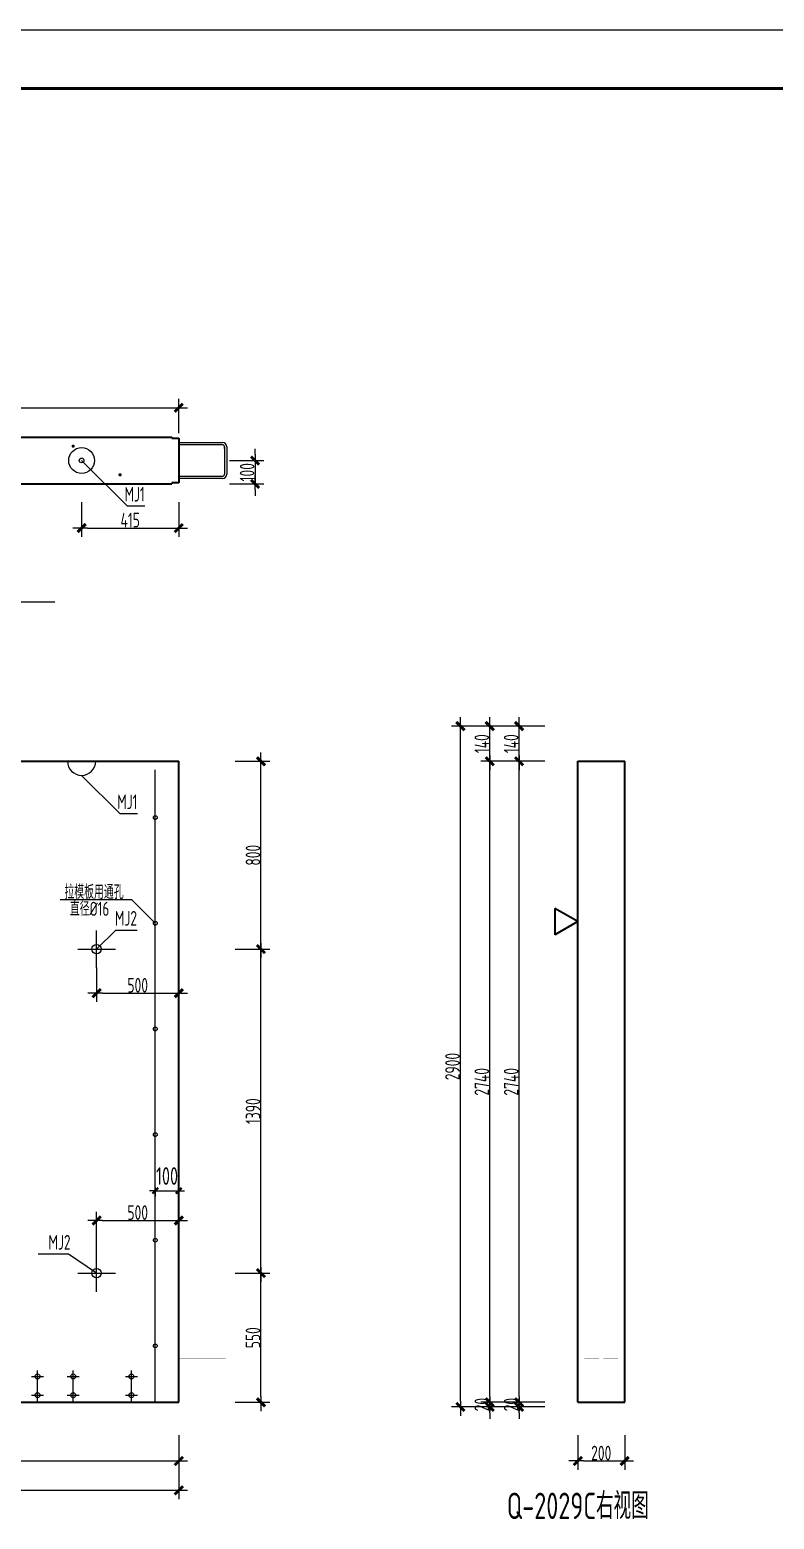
# Model space of a CAD drawing. Extents: x -85320 to 1679916, y -1321939 to 627.
# Drawn here: x 1276814 to 1289502, y -851246 to -825871 of the extents above; entities that cross this region are included whole.
import ezdxf
from ezdxf.enums import TextEntityAlignment as Align

# ---------------------------------------------------------------- set-up
doc = ezdxf.new("R2010")
doc.units = 0
doc.header["$LTSCALE"] = 1000
for name, color, linetype in [('BORDER', 7, 'Continuous'), ('S_WALL', 9, 'Continuous'), ('套筒垫片', 7, 'Continuous'), ('打印线框', 7, 'Continuous'), ('拉模', 7, 'Continuous'), ('详图符号', 7, 'Continuous')]:
    doc.layers.add(name, color=color, linetype=linetype)
for name, color, linetype, lineweight in [('直线', 7, 'Continuous', 18), ('预制墙图名', 7, 'Continuous', 18), ('预制墙埋件', 8, 'Continuous', 18), ('预制墙墙身水平筋', 130, 'Continuous', 18), ('预制墙墙身纵向受力筋', 1, 'Continuous', 18), ('预制墙详图标注', 3, 'Continuous', 18), ('预制墙详图轮廓', 3, 'Continuous', 35)]:
    doc.layers.add(name, color=color, linetype=linetype, lineweight=lineweight)
doc.styles.add('TSSD_Dimension', font='tssdeng.shx', dxfattribs={"width": 0.7, "bigfont": 'hztxt.shx'})
doc.styles.add('TSSD_Num', font='tssdeng.shx', dxfattribs={"width": 0.7, "bigfont": 'hztxt.shx'})
doc.styles.add('样式 1', font='yjkeng.shx', dxfattribs={"width": 0.7, "bigfont": 'yjkchn.shx'})
doc.styles.add('样式 2', font='yjkeng.shx', dxfattribs={"width": 0.7, "bigfont": 'yjkchn.shx'})
doc.dimstyles.new('标注', dxfattribs={"dimtxt": 300, "dimasz": 100, "dimexe": 100, "dimexo": 250, "dimgap": 100, "dimtad": 1, "dimdec": 0, "dimlfac": 0.25, "dimzin": 0, "dimdsep": 46, "dimtxsty": 'TSSD_Dimension', "dimblk": 'ARCHTICK', "dimcen": 0, "dimdle": 100, "dimclrt": 7, "dimadec": 0, "dimazin": 0, "dimtfac": 1, "dimtdec": 0, "dimtix": 1, "dimtmove": 2, "dimatfit": 3, "dimfxl": 1, "dimtolj": 1, "dimtzin": 0, "dimarcsym": 0})
doc.dimstyles.new('盈建科结构', dxfattribs={"dimscale": 100, "dimtxt": 2.5, "dimasz": 1, "dimexe": 1.5, "dimexo": 0.625, "dimgap": 0.1, "dimtad": 1, "dimdec": 0, "dimrnd": 1, "dimzin": 0, "dimdsep": 46, "dimtxsty": '样式 1', "dimblk": '_yjkbk', "dimblk1": 'ARCHTICK', "dimblk2": 'ARCHTICK', "dimcen": 0.09, "dimadec": 0, "dimazin": 0, "dimtfac": 1, "dimtdec": 4, "dimtix": 1, "dimtmove": 2, "dimatfit": 3, "dimfxl": 1, "dimtolj": 1, "dimtzin": 0, "dimarcsym": 0})

# ---------------------------------------------------------------- blocks, each defined once
blk = doc.blocks.new('_yjkbk')
blk.add_line((-1, 0), (1.5, 0))
blk.add_lwpolyline([(-0.7, -0.7, 0.5, 0.5, 0), (0.7, 0.7, 0.5, 0.5, 0)], format="xyseb")
blk = doc.blocks.new('*D1529')
at = {"layer": 'Defpoints', "color": 0, "transparency": 16777216}
for p in [(1271354, -849754), (1279354, -849754), (1279354, -850254)]:
    blk.add_point(p, dxfattribs=at)
at = {"layer": '预制墙详图标注', "color": 0, "lineweight": -2, "transparency": 16777216}
for p, q in [((1271354, -849816), (1271354, -850404)), ((1279354, -849816), (1279354, -850404)), ((1271454, -850254), (1279254, -850254))]:
    blk.add_line(p, q, dxfattribs=at)
at = {"layer": '预制墙详图标注', "color": 0, "lineweight": -2, "transparency": 16777216, "xscale": 100, "yscale": 100, "zscale": 100, "rotation": 180}
blk.add_blockref('_yjkbk', (1271354, -850254), dxfattribs=at)
at = {"layer": '预制墙详图标注', "color": 0, "lineweight": -2, "transparency": 16777216, "xscale": 100, "yscale": 100, "zscale": 100}
blk.add_blockref('_yjkbk', (1279354, -850254), dxfattribs=at)
at = {"layer": '预制墙详图标注', "color": 0, "transparency": 16777216, "insert": (1275354, -850244), "char_height": 250, "attachment_point": 8, "style": '样式 1'}
blk.add_mtext('\\A1;2000', dxfattribs=at)
blk = doc.blocks.new('_ArchTick')
at = {"color": 0, "linetype": 'ByBlock', "const_width": 0.4}
blk.add_lwpolyline([(-0.5, -0.5), (0.5, 0.5)], dxfattribs=at)
blk = doc.blocks.new('*D1530')
at = {"layer": 'Defpoints', "color": 0, "transparency": 16777216}
for p in [(1271354, -850254), (1279354, -850254), (1279354, -850754)]:
    blk.add_point(p, dxfattribs=at)
at = {"layer": '预制墙详图标注', "color": 0, "lineweight": -2, "transparency": 16777216}
for p, q in [((1271354, -850316), (1271354, -850904)), ((1279354, -850316), (1279354, -850904)), ((1271454, -850754), (1279254, -850754))]:
    blk.add_line(p, q, dxfattribs=at)
at = {"layer": '预制墙详图标注', "color": 0, "lineweight": -2, "transparency": 16777216, "xscale": 100, "yscale": 100, "zscale": 100, "rotation": 180}
blk.add_blockref('_yjkbk', (1271354, -850754), dxfattribs=at)
at = {"layer": '预制墙详图标注', "color": 0, "lineweight": -2, "transparency": 16777216, "xscale": 100, "yscale": 100, "zscale": 100}
blk.add_blockref('_yjkbk', (1279354, -850754), dxfattribs=at)
at = {"layer": '预制墙详图标注', "color": 0, "transparency": 16777216, "insert": (1275354, -850744), "char_height": 250, "attachment_point": 8, "style": '样式 1'}
blk.add_mtext('\\A1;2000', dxfattribs=at)
blk = doc.blocks.new('*D1532')
at = {"layer": 'Defpoints', "color": 0, "transparency": 16777216}
for p in [(1280254, -847054), (1280754, -847054), (1280254, -849254)]:
    blk.add_point(p, dxfattribs=at)
at = {"layer": '预制墙详图标注', "color": 0, "lineweight": -2, "transparency": 16777216}
for p, q in [((1280316, -847054), (1280904, -847054)), ((1280754, -849154), (1280754, -847154)), ((1280316, -849254), (1280904, -849254))]:
    blk.add_line(p, q, dxfattribs=at)
at = {"layer": '预制墙详图标注', "color": 0, "lineweight": -2, "transparency": 16777216, "xscale": 100, "yscale": 100, "zscale": 100}
for p, rotation in [((1280754, -847054), 90), ((1280754, -849254), 270)]:
    blk.add_blockref('_yjkbk', p, dxfattribs=dict(at, rotation=rotation))
at = {"layer": '预制墙详图标注', "color": 0, "transparency": 16777216, "insert": (1280744, -848154), "char_height": 250, "attachment_point": 8, "rotation": 90, "style": '样式 1'}
blk.add_mtext('\\A1;550', dxfattribs=at)
blk = doc.blocks.new('*D1533')
at = {"layer": 'Defpoints', "color": 0, "transparency": 16777216}
for p in [(1280254, -838334), (1280754, -838334), (1280254, -841534)]:
    blk.add_point(p, dxfattribs=at)
at = {"layer": '预制墙详图标注', "color": 0, "lineweight": -2, "transparency": 16777216}
for p, q in [((1280316, -838334), (1280904, -838334)), ((1280754, -841434), (1280754, -838434)), ((1280316, -841534), (1280904, -841534))]:
    blk.add_line(p, q, dxfattribs=at)
at = {"layer": '预制墙详图标注', "color": 0, "lineweight": -2, "transparency": 16777216, "xscale": 100, "yscale": 100, "zscale": 100}
for p, rotation in [((1280754, -838334), 90), ((1280754, -841534), 270)]:
    blk.add_blockref('_yjkbk', p, dxfattribs=dict(at, rotation=rotation))
at = {"layer": '预制墙详图标注', "color": 0, "transparency": 16777216, "insert": (1280744, -839934), "char_height": 250, "attachment_point": 8, "rotation": 90, "style": '样式 1'}
blk.add_mtext('\\A1;800', dxfattribs=at)
blk = doc.blocks.new('*D1535')
at = {"layer": 'Defpoints', "color": 0, "transparency": 16777216}
for p in [(1280154, -833209), (1280154, -833609), (1280654, -833609)]:
    blk.add_point(p, dxfattribs=at)
at = {"layer": '预制墙详图标注', "color": 0, "lineweight": -2, "transparency": 16777216}
for p, q in [((1280654, -833109), (1280654, -833009)), ((1280216, -833209), (1280804, -833209)), ((1280654, -833209), (1280654, -833609)), ((1280216, -833609), (1280804, -833609)), ((1280654, -833709), (1280654, -833809))]:
    blk.add_line(p, q, dxfattribs=at)
at = {"layer": '预制墙详图标注', "color": 0, "lineweight": -2, "transparency": 16777216, "xscale": 100, "yscale": 100, "zscale": 100}
for p, rotation in [((1280654, -833209), 270), ((1280654, -833609), 90)]:
    blk.add_blockref('_yjkbk', p, dxfattribs=dict(at, rotation=rotation))
at = {"layer": '预制墙详图标注', "color": 0, "transparency": 16777216, "insert": (1280644, -833409), "char_height": 250, "attachment_point": 8, "rotation": 90, "style": '样式 1'}
blk.add_mtext('\\A1;100', dxfattribs=at)
blk = doc.blocks.new('*D1537')
at = {"layer": 'Defpoints', "color": 0, "transparency": 16777216}
for p in [(1277698, -833859), (1279354, -833859), (1279354, -834359)]:
    blk.add_point(p, dxfattribs=at)
at = {"layer": '预制墙详图标注', "color": 0, "lineweight": -2, "transparency": 16777216}
for p, q in [((1277698, -833921), (1277698, -834509)), ((1279354, -833921), (1279354, -834509)), ((1277798, -834359), (1279254, -834359))]:
    blk.add_line(p, q, dxfattribs=at)
at = {"layer": '预制墙详图标注', "color": 0, "lineweight": -2, "transparency": 16777216, "xscale": 100, "yscale": 100, "zscale": 100, "rotation": 180}
blk.add_blockref('_yjkbk', (1277698, -834359), dxfattribs=at)
at = {"layer": '预制墙详图标注', "color": 0, "lineweight": -2, "transparency": 16777216, "xscale": 100, "yscale": 100, "zscale": 100}
blk.add_blockref('_yjkbk', (1279354, -834359), dxfattribs=at)
at = {"layer": '预制墙详图标注', "color": 0, "transparency": 16777216, "insert": (1278526, -834349), "char_height": 250, "attachment_point": 8, "style": '样式 1'}
blk.add_mtext('\\A1;415', dxfattribs=at)
blk = doc.blocks.new('*D1538')
at = {"layer": 'Defpoints', "color": 0, "transparency": 16777216}
for p in [(1279354, -832309), (1271354, -832809), (1279354, -832809)]:
    blk.add_point(p, dxfattribs=at)
at = {"layer": '预制墙详图标注', "color": 0, "lineweight": -2, "transparency": 16777216}
for p, q in [((1271354, -832746), (1271354, -832159)), ((1279354, -832746), (1279354, -832159)), ((1271454, -832309), (1279254, -832309))]:
    blk.add_line(p, q, dxfattribs=at)
at = {"layer": '预制墙详图标注', "color": 0, "lineweight": -2, "transparency": 16777216, "xscale": 100, "yscale": 100, "zscale": 100, "rotation": 180}
blk.add_blockref('_yjkbk', (1271354, -832309), dxfattribs=at)
at = {"layer": '预制墙详图标注', "color": 0, "lineweight": -2, "transparency": 16777216, "xscale": 100, "yscale": 100, "zscale": 100}
blk.add_blockref('_yjkbk', (1279354, -832309), dxfattribs=at)
at = {"layer": '预制墙详图标注', "color": 0, "transparency": 16777216, "insert": (1275354, -832299), "char_height": 250, "attachment_point": 8, "style": '样式 1'}
blk.add_mtext('\\A1;2000', dxfattribs=at)
blk = doc.blocks.new('*D1539')
at = {"layer": 'Defpoints', "color": 0, "transparency": 16777216}
for p in [(1286154, -849754), (1286954, -849754), (1286954, -850254)]:
    blk.add_point(p, dxfattribs=at)
at = {"layer": '预制墙详图标注', "color": 0, "lineweight": -2, "transparency": 16777216}
for p, q in [((1286154, -849816), (1286154, -850404)), ((1286954, -849816), (1286954, -850404)), ((1286254, -850254), (1286854, -850254))]:
    blk.add_line(p, q, dxfattribs=at)
at = {"layer": '预制墙详图标注', "color": 0, "lineweight": -2, "transparency": 16777216, "xscale": 100, "yscale": 100, "zscale": 100, "rotation": 180}
blk.add_blockref('_yjkbk', (1286154, -850254), dxfattribs=at)
at = {"layer": '预制墙详图标注', "color": 0, "lineweight": -2, "transparency": 16777216, "xscale": 100, "yscale": 100, "zscale": 100}
blk.add_blockref('_yjkbk', (1286954, -850254), dxfattribs=at)
at = {"layer": '预制墙详图标注', "color": 0, "transparency": 16777216, "insert": (1286554, -850244), "char_height": 250, "attachment_point": 8, "style": '样式 1'}
blk.add_mtext('\\A1;200', dxfattribs=at)
blk = doc.blocks.new('*D1540')
at = {"layer": 'Defpoints', "color": 0, "transparency": 16777216}
for p in [(1285154, -849254), (1285654, -849254), (1285654, -849334)]:
    blk.add_point(p, dxfattribs=at)
at = {"layer": '预制墙详图标注', "color": 0, "lineweight": -2, "transparency": 16777216}
for p, q in [((1285591, -849254), (1285004, -849254)), ((1285154, -849154), (1285154, -849054)), ((1285154, -849334), (1285154, -849254)), ((1285591, -849334), (1285004, -849334)), ((1285154, -849434), (1285154, -849534))]:
    blk.add_line(p, q, dxfattribs=at)
at = {"layer": '预制墙详图标注', "color": 0, "lineweight": -2, "transparency": 16777216, "xscale": 100, "yscale": 100, "zscale": 100}
for p, rotation in [((1285154, -849254), 270), ((1285154, -849334), 90)]:
    blk.add_blockref('_yjkbk', p, dxfattribs=dict(at, rotation=rotation))
at = {"layer": '预制墙详图标注', "color": 0, "transparency": 16777216, "insert": (1285144, -849294), "char_height": 250, "attachment_point": 8, "rotation": 90, "style": '样式 1'}
blk.add_mtext('\\A1;20', dxfattribs=at)
blk = doc.blocks.new('*D1541')
at = {"layer": 'Defpoints', "color": 0, "transparency": 16777216}
for p in [(1284654, -849254), (1285154, -849254), (1285154, -849334)]:
    blk.add_point(p, dxfattribs=at)
at = {"layer": '预制墙详图标注', "color": 0, "lineweight": -2, "transparency": 16777216}
for p, q in [((1285091, -849254), (1284504, -849254)), ((1284654, -849154), (1284654, -849054)), ((1284654, -849334), (1284654, -849254)), ((1285091, -849334), (1284504, -849334)), ((1284654, -849434), (1284654, -849534))]:
    blk.add_line(p, q, dxfattribs=at)
at = {"layer": '预制墙详图标注', "color": 0, "lineweight": -2, "transparency": 16777216, "xscale": 100, "yscale": 100, "zscale": 100}
for p, rotation in [((1284654, -849254), 270), ((1284654, -849334), 90)]:
    blk.add_blockref('_yjkbk', p, dxfattribs=dict(at, rotation=rotation))
at = {"layer": '预制墙详图标注', "color": 0, "transparency": 16777216, "insert": (1284644, -849294), "char_height": 250, "attachment_point": 8, "rotation": 90, "style": '样式 1'}
blk.add_mtext('\\A1;20', dxfattribs=at)
blk = doc.blocks.new('*D1542')
at = {"layer": 'Defpoints', "color": 0, "transparency": 16777216}
for p in [(1284154, -837734), (1284654, -837734), (1284654, -849334)]:
    blk.add_point(p, dxfattribs=at)
at = {"layer": '预制墙详图标注', "color": 0, "lineweight": -2, "transparency": 16777216}
for p, q in [((1284591, -837734), (1284004, -837734)), ((1284154, -849234), (1284154, -837834)), ((1284591, -849334), (1284004, -849334))]:
    blk.add_line(p, q, dxfattribs=at)
at = {"layer": '预制墙详图标注', "color": 0, "lineweight": -2, "transparency": 16777216, "xscale": 100, "yscale": 100, "zscale": 100}
for p, rotation in [((1284154, -837734), 90), ((1284154, -849334), 270)]:
    blk.add_blockref('_yjkbk', p, dxfattribs=dict(at, rotation=rotation))
at = {"layer": '预制墙详图标注', "color": 0, "transparency": 16777216, "insert": (1284144, -843534), "char_height": 250, "attachment_point": 8, "rotation": 90, "style": '样式 1'}
blk.add_mtext('\\A1;2900', dxfattribs=at)
blk = doc.blocks.new('*D2035')
at = {"layer": 'Defpoints', "color": 0, "transparency": 16777216}
for p in [(1277954, -841784), (1279354, -841784), (1279354, -842284)]:
    blk.add_point(p, dxfattribs=at)
at = {"layer": '预制墙详图标注', "color": 0, "lineweight": -2, "transparency": 16777216}
for p, q in [((1277954, -841846), (1277954, -842434)), ((1279354, -841846), (1279354, -842434)), ((1278054, -842284), (1279254, -842284))]:
    blk.add_line(p, q, dxfattribs=at)
at = {"layer": '预制墙详图标注', "color": 0, "lineweight": -2, "transparency": 16777216, "xscale": 100, "yscale": 100, "zscale": 100, "rotation": 180}
blk.add_blockref('_yjkbk', (1277954, -842284), dxfattribs=at)
at = {"layer": '预制墙详图标注', "color": 0, "lineweight": -2, "transparency": 16777216, "xscale": 100, "yscale": 100, "zscale": 100}
blk.add_blockref('_yjkbk', (1279354, -842284), dxfattribs=at)
at = {"layer": '预制墙详图标注', "color": 0, "transparency": 16777216, "insert": (1278654, -842274), "char_height": 250, "attachment_point": 8, "style": '样式 1'}
blk.add_mtext('\\A1;500', dxfattribs=at)
blk = doc.blocks.new('*D2036')
at = {"layer": 'Defpoints', "color": 0, "transparency": 16777216}
for p in [(1279354, -846157), (1277954, -847304), (1279354, -847304)]:
    blk.add_point(p, dxfattribs=at)
at = {"layer": '预制墙详图标注', "color": 0, "lineweight": -2, "transparency": 16777216}
for p, q in [((1277954, -847241), (1277954, -846007)), ((1278054, -846157), (1279254, -846157)), ((1279354, -847241), (1279354, -846007))]:
    blk.add_line(p, q, dxfattribs=at)
at = {"layer": '预制墙详图标注', "color": 0, "lineweight": -2, "transparency": 16777216, "xscale": 100, "yscale": 100, "zscale": 100, "rotation": 180}
blk.add_blockref('_yjkbk', (1277954, -846157), dxfattribs=at)
at = {"layer": '预制墙详图标注', "color": 0, "lineweight": -2, "transparency": 16777216, "xscale": 100, "yscale": 100, "zscale": 100}
blk.add_blockref('_yjkbk', (1279354, -846157), dxfattribs=at)
at = {"layer": '预制墙详图标注', "color": 0, "transparency": 16777216, "insert": (1278654, -846147), "char_height": 250, "attachment_point": 8, "style": '样式 1'}
blk.add_mtext('\\A1;500', dxfattribs=at)
blk = doc.blocks.new('*D2307')
at = {"layer": 'Defpoints', "color": 0, "transparency": 16777216}
for p in [(1285154, -838334), (1285654, -838334), (1285654, -849254)]:
    blk.add_point(p, dxfattribs=at)
at = {"layer": '预制墙详图标注', "color": 0, "lineweight": -2, "transparency": 16777216}
for p, q in [((1285591, -838334), (1285004, -838334)), ((1285154, -849154), (1285154, -838434)), ((1285591, -849254), (1285004, -849254))]:
    blk.add_line(p, q, dxfattribs=at)
at = {"layer": '预制墙详图标注', "color": 0, "lineweight": -2, "transparency": 16777216, "xscale": 100, "yscale": 100, "zscale": 100}
for p, rotation in [((1285154, -838334), 90), ((1285154, -849254), 270)]:
    blk.add_blockref('_yjkbk', p, dxfattribs=dict(at, rotation=rotation))
at = {"layer": '预制墙详图标注', "color": 0, "transparency": 16777216, "insert": (1285144, -843794), "char_height": 250, "attachment_point": 8, "rotation": 90, "style": '样式 1'}
blk.add_mtext('\\A1;2740', dxfattribs=at)
blk = doc.blocks.new('*D2308')
at = {"layer": 'Defpoints', "color": 0, "transparency": 16777216}
for p in [(1285154, -837734), (1285654, -837734), (1285654, -838334)]:
    blk.add_point(p, dxfattribs=at)
at = {"layer": '预制墙详图标注', "color": 0, "lineweight": -2, "transparency": 16777216}
for p, q in [((1285591, -837734), (1285004, -837734)), ((1285154, -838234), (1285154, -837834)), ((1285591, -838334), (1285004, -838334))]:
    blk.add_line(p, q, dxfattribs=at)
at = {"layer": '预制墙详图标注', "color": 0, "lineweight": -2, "transparency": 16777216, "xscale": 100, "yscale": 100, "zscale": 100}
for p, rotation in [((1285154, -837734), 90), ((1285154, -838334), 270)]:
    blk.add_blockref('_yjkbk', p, dxfattribs=dict(at, rotation=rotation))
at = {"layer": '预制墙详图标注', "color": 0, "transparency": 16777216, "insert": (1285144, -838034), "char_height": 250, "attachment_point": 8, "rotation": 90, "style": '样式 1'}
blk.add_mtext('\\A1;140', dxfattribs=at)
blk = doc.blocks.new('*D2309')
at = {"layer": 'Defpoints', "color": 0, "transparency": 16777216}
for p in [(1284654, -838334), (1285154, -838334), (1285154, -849254)]:
    blk.add_point(p, dxfattribs=at)
at = {"layer": '预制墙详图标注', "color": 0, "lineweight": -2, "transparency": 16777216}
for p, q in [((1285091, -838334), (1284504, -838334)), ((1284654, -849154), (1284654, -838434)), ((1285091, -849254), (1284504, -849254))]:
    blk.add_line(p, q, dxfattribs=at)
at = {"layer": '预制墙详图标注', "color": 0, "lineweight": -2, "transparency": 16777216, "xscale": 100, "yscale": 100, "zscale": 100}
for p, rotation in [((1284654, -838334), 90), ((1284654, -849254), 270)]:
    blk.add_blockref('_yjkbk', p, dxfattribs=dict(at, rotation=rotation))
at = {"layer": '预制墙详图标注', "color": 0, "transparency": 16777216, "insert": (1284644, -843794), "char_height": 250, "attachment_point": 8, "rotation": 90, "style": '样式 1'}
blk.add_mtext('\\A1;2740', dxfattribs=at)
blk = doc.blocks.new('*D2310')
at = {"layer": 'Defpoints', "color": 0, "transparency": 16777216}
for p in [(1284654, -837734), (1285154, -837734), (1285154, -838334)]:
    blk.add_point(p, dxfattribs=at)
at = {"layer": '预制墙详图标注', "color": 0, "lineweight": -2, "transparency": 16777216}
for p, q in [((1285091, -837734), (1284504, -837734)), ((1284654, -838234), (1284654, -837834)), ((1285091, -838334), (1284504, -838334))]:
    blk.add_line(p, q, dxfattribs=at)
at = {"layer": '预制墙详图标注', "color": 0, "lineweight": -2, "transparency": 16777216, "xscale": 100, "yscale": 100, "zscale": 100}
for p, rotation in [((1284654, -837734), 90), ((1284654, -838334), 270)]:
    blk.add_blockref('_yjkbk', p, dxfattribs=dict(at, rotation=rotation))
at = {"layer": '预制墙详图标注', "color": 0, "transparency": 16777216, "insert": (1284644, -838034), "char_height": 250, "attachment_point": 8, "rotation": 90, "style": '样式 1'}
blk.add_mtext('\\A1;140', dxfattribs=at)
blk = doc.blocks.new('*D2507')
at = {"layer": 'Defpoints', "color": 0, "transparency": 16777216}
for p in [(1280254, -841534), (1280754, -841534), (1280254, -847054)]:
    blk.add_point(p, dxfattribs=at)
at = {"layer": '预制墙详图标注', "color": 0, "lineweight": -2, "transparency": 16777216}
for p, q in [((1280316, -841534), (1280904, -841534)), ((1280754, -846954), (1280754, -841634)), ((1280316, -847054), (1280904, -847054))]:
    blk.add_line(p, q, dxfattribs=at)
at = {"layer": '预制墙详图标注', "color": 0, "lineweight": -2, "transparency": 16777216, "xscale": 100, "yscale": 100, "zscale": 100}
for p, rotation in [((1280754, -841534), 90), ((1280754, -847054), 270)]:
    blk.add_blockref('_yjkbk', p, dxfattribs=dict(at, rotation=rotation))
at = {"layer": '预制墙详图标注', "color": 0, "transparency": 16777216, "insert": (1280744, -844294), "char_height": 250, "attachment_point": 8, "rotation": 90, "style": '样式 1'}
blk.add_mtext('\\A1;1390', dxfattribs=at)
blk = doc.blocks.new('图框1')
at = {"layer": 'BORDER', "const_width": 50}
blk.add_lwpolyline([(1377779, -823089), (1377779, -783089), (1433679, -783089), (1433679, -823089)], close=True, dxfattribs=at)
blk = doc.blocks.new('*D2740')
at = {"layer": 'Defpoints', "color": 0, "transparency": 16777216}
for p in [(1278954, -845342), (1279354, -845342), (1279354, -845649)]:
    blk.add_point(p, dxfattribs=at)
at = {"layer": '拉模', "color": 0, "lineweight": -2, "transparency": 16777216}
for p, q in [((1278954, -845649), (1278854, -845649)), ((1278954, -845592), (1278954, -845749)), ((1278954, -845649), (1279354, -845649)), ((1279354, -845592), (1279354, -845749)), ((1279354, -845649), (1279454, -845649))]:
    blk.add_line(p, q, dxfattribs=at)
at = {"layer": '拉模', "color": 0, "lineweight": -2, "transparency": 16777216, "xscale": 100, "yscale": 100, "zscale": 100}
blk.add_blockref('_ArchTick', (1278954, -845649), dxfattribs=at)
at = {"layer": '拉模', "color": 0, "lineweight": -2, "transparency": 16777216, "xscale": 100, "yscale": 100, "zscale": 100, "rotation": 180}
blk.add_blockref('_ArchTick', (1279354, -845649), dxfattribs=at)
at = {"layer": '拉模', "color": 7, "lineweight": 0, "transparency": 16777216, "insert": (1279154, -845399), "char_height": 300, "attachment_point": 5, "style": 'TSSD_Dimension'}
blk.add_mtext('\\A1;100', dxfattribs=at)
blk = doc.blocks.new('闭口右')
at = {"layer": '预制墙墙身水平筋', "lineweight": 18}
for p, q in [((1039314, -832443), (1040058, -832443)), ((1039314, -832443), (1040058, -832443)), ((1039314, -832443), (1040058, -832443)), ((1039314, -832443), (1040058, -832443)), ((1039314, -832443), (1040058, -832443)), ((1039314, -832443), (1040058, -832443)), ((1039314, -832443), (1040058, -832443)), ((1039314, -832443), (1040058, -832443)), ((1039314, -832443), (1040058, -832443)), ((1039314, -832443), (1040058, -832443)), ((1039314, -832443), (1040058, -832443)), ((1039314, -832443), (1040058, -832443)), ((1039314, -832443), (1040058, -832443)), ((1039314, -832443), (1040058, -832443)), ((1039314, -832443), (1040058, -832443)), ((1040058, -832483), (1039314, -832483)), ((1040058, -832483), (1039314, -832483)), ((1040058, -832483), (1039314, -832483)), ((1040058, -832483), (1039314, -832483)), ((1040058, -832483), (1039314, -832483)), ((1040058, -832483), (1039314, -832483)), ((1040058, -832483), (1039314, -832483)), ((1040058, -832483), (1039314, -832483)), ((1040058, -832483), (1039314, -832483)), ((1040058, -832483), (1039314, -832483)), ((1040058, -832483), (1039314, -832483)), ((1040058, -832483), (1039314, -832483)), ((1040058, -832483), (1039314, -832483)), ((1040058, -832483), (1039314, -832483)), ((1040058, -832483), (1039314, -832483)), ((1040094, -832548), (1040094, -832519)), ((1040094, -832548), (1040094, -832519)), ((1040094, -832548), (1040094, -832519)), ((1040094, -832548), (1040094, -832519)), ((1040094, -832548), (1040094, -832519)), ((1040094, -832548), (1040094, -832519)), ((1040094, -832548), (1040094, -832519)), ((1040094, -832548), (1040094, -832519)), ((1040094, -832548), (1040094, -832519)), ((1040094, -832548), (1040094, -832519)), ((1040094, -832548), (1040094, -832519)), ((1040094, -832548), (1040094, -832519)), ((1040094, -832548), (1040094, -832519)), ((1040094, -832548), (1040094, -832519)), ((1040094, -832548), (1040094, -832519)), ((1040134, -832519), (1040134, -832548)), ((1040134, -832519), (1040134, -832548)), ((1040134, -832519), (1040134, -832548)), ((1040134, -832519), (1040134, -832548)), ((1040134, -832519), (1040134, -832548)), ((1040134, -832519), (1040134, -832548)), ((1040134, -832519), (1040134, -832548)), ((1040134, -832519), (1040134, -832548)), ((1040134, -832519), (1040134, -832548)), ((1040134, -832519), (1040134, -832548)), ((1040134, -832519), (1040134, -832548)), ((1040134, -832519), (1040134, -832548)), ((1040134, -832519), (1040134, -832548)), ((1040134, -832519), (1040134, -832548)), ((1040134, -832519), (1040134, -832548)), ((1039314, -833019), (1040058, -833019)), ((1039314, -833019), (1040058, -833019)), ((1039314, -833019), (1040058, -833019)), ((1039314, -833019), (1040058, -833019)), ((1039314, -833019), (1040058, -833019)), ((1039314, -833019), (1040058, -833019)), ((1039314, -833019), (1040058, -833019)), ((1039314, -833019), (1040058, -833019)), ((1039314, -833019), (1040058, -833019)), ((1039314, -833019), (1040058, -833019)), ((1039314, -833019), (1040058, -833019)), ((1039314, -833019), (1040058, -833019)), ((1039314, -833019), (1040058, -833019)), ((1039314, -833019), (1040058, -833019)), ((1039314, -833019), (1040058, -833019)), ((1040058, -833059), (1039314, -833059))]:
    blk.add_line(p, q, dxfattribs=at)
at = {"layer": '预制墙墙身水平筋', "color": 4}
for p, q in [((1040094, -832519), (1040094, -832982)), ((1040134, -832519), (1040134, -832982))]:
    blk.add_line(p, q, dxfattribs=at)
at = {"layer": '预制墙墙身水平筋', "lineweight": 18}
for centre, radius, start, end in [((1040058, -832519), 76.6, 360, 90), ((1040058, -832519), 76.6, 360, 90), ((1040058, -832519), 76.6, 360, 90), ((1040058, -832519), 76.6, 360, 90), ((1040058, -832519), 76.6, 360, 90), ((1040058, -832519), 76.6, 360, 90), ((1040058, -832519), 76.6, 360, 90), ((1040058, -832519), 76.6, 360, 90), ((1040058, -832519), 76.6, 360, 90), ((1040058, -832519), 76.6, 360, 90), ((1040058, -832519), 76.6, 360, 90), ((1040058, -832519), 76.6, 360, 90), ((1040058, -832519), 76.6, 360, 90), ((1040058, -832519), 76.6, 360, 90), ((1040058, -832519), 36.6, 360, 90), ((1040058, -832519), 36.6, 360, 90), ((1040058, -832519), 36.6, 360, 90), ((1040058, -832519), 36.6, 360, 90), ((1040058, -832519), 36.6, 360, 90), ((1040058, -832519), 36.6, 360, 90), ((1040058, -832519), 36.6, 360, 90), ((1040058, -832519), 36.6, 360, 90), ((1040058, -832519), 36.6, 360, 90), ((1040058, -832519), 36.6, 360, 90), ((1040058, -832519), 36.6, 360, 90), ((1040058, -832519), 36.6, 360, 90), ((1040058, -832519), 36.6, 360, 90), ((1040058, -832519), 36.6, 360, 90), ((1040058, -832982), 36.6, 270, 0), ((1040058, -832982), 76.6, 270, 0), ((1040058, -832982), 36.6, 270, 0), ((1040058, -832982), 76.6, 270, 0), ((1040058, -832982), 36.6, 270, 0), ((1040058, -832982), 76.6, 270, 0), ((1040058, -832982), 36.6, 270, 0), ((1040058, -832982), 76.6, 270, 0), ((1040058, -832982), 36.6, 270, 0), ((1040058, -832982), 76.6, 270, 0), ((1040058, -832982), 36.6, 270, 0), ((1040058, -832982), 76.6, 270, 0), ((1040058, -832982), 36.6, 270, 0), ((1040058, -832982), 76.6, 270, 0), ((1040058, -832982), 36.6, 270, 0), ((1040058, -832982), 76.6, 270, 0), ((1040058, -832982), 36.6, 270, 0), ((1040058, -832982), 76.6, 270, 0), ((1040058, -832982), 36.6, 270, 0), ((1040058, -832982), 76.6, 270, 0), ((1040058, -832982), 36.6, 270, 0), ((1040058, -832982), 76.6, 270, 0), ((1040058, -832982), 36.6, 270, 0), ((1040058, -832982), 76.6, 270, 0), ((1040058, -832982), 36.6, 270, 0), ((1040058, -832982), 76.6, 270, 0), ((1040058, -832982), 36.6, 270, 0), ((1040058, -832982), 76.6, 270, 0)]:
    blk.add_arc(centre, radius, start, end, dxfattribs=at)

msp = doc.modelspace()

# ---------------------------------------------------------------- linework, layer by layer
at = {"layer": 'S_WALL'}
for centre in [(1278953.68, -839293.637), (1278953.68, -841093.637), (1278953.68, -842893.637), (1278953.68, -844693.637), (1278953.68, -846493.637), (1278953.68, -848293.637)]:
    msp.add_circle(centre, 32, dxfattribs=at)
at = {"layer": '套筒垫片', "linetype": 'Continuous', "lineweight": 0}
msp.add_lwpolyline([(1278953.68, -841093.637), (1278553.68, -840693.637), (1277333.605, -840693.637)], dxfattribs=at)
at = {"layer": '打印线框', "color": 1}
msp.add_lwpolyline([(1261139.78, -867870.962), (1261139.78, -825870.962), (1320539.78, -825870.962), (1320539.78, -867870.962)], close=True, dxfattribs=at)
at = {"layer": '拉模', "color": 3, "lineweight": 0}
msp.add_line((1278953.68, -849253.637), (1278953.68, -838479.737), dxfattribs=at)
at = {"layer": '直线', "lineweight": 18}
for points in [[(1277697.68, -833208.637), (1278472.68, -833983.637), (1278775.564, -833983.637)], [(1277697.68, -838573.637), (1278347.68, -839223.637), (1278650.564, -839223.637)], [(1277953.68, -841533.637), (1278278.68, -841208.637), (1278642.141, -841208.637)], [(1277953.68, -847053.637), (1277475.248, -846728.637), (1276958.605, -846728.637)]]:
    msp.add_lwpolyline(points, dxfattribs=at)
at = {"layer": '预制墙图名', "lineweight": 18}
msp.add_line((1273464.42, -835618.637), (1277242.939, -835618.637), dxfattribs=at)
at = {"layer": '预制墙埋件', "lineweight": 18}
for p, q in [((1277953.68, -841853.637), (1277953.68, -841213.637)), ((1277633.68, -841533.637), (1278273.68, -841533.637)), ((1277953.68, -847373.637), (1277953.68, -846733.637)), ((1277633.68, -847053.637), (1278273.68, -847053.637))]:
    msp.add_line(p, q, dxfattribs=at)
for centre, radius in [((1277697.68, -833208.637), 220), ((1277697.68, -833208.637), 40), ((1277953.68, -841533.637), 80), ((1277953.68, -847053.637), 80)]:
    msp.add_circle(centre, radius, dxfattribs=at)
msp.add_arc((1277697.68, -838333.637), 240, 180, 0, dxfattribs=at)
at = {"layer": '预制墙墙身水平筋', "lineweight": 18, "const_width": 0.18}
for points in [[(1279353.68, -838453.637), (1280153.68, -838453.637), (1280153.68, -838493.637), (1280017.144, -838493.637), (1280017.144, -838453.637), (1280153.68, -838453.637), (1280153.68, -838493.637), (1279353.68, -838493.637)], [(1279353.68, -838453.637), (1280153.68, -838453.637), (1280153.68, -838493.637), (1280017.144, -838493.637), (1280017.144, -838453.637), (1280153.68, -838453.637), (1280153.68, -838493.637), (1279353.68, -838493.637)], [(1286515.396, -838493.637), (1286265.68, -838493.637), (1286265.68, -838453.637), (1286515.396, -838453.637), (1286515.396, -838493.637), (1286265.68, -838493.637), (1286265.68, -838453.637), (1286515.396, -838453.637)], [(1286591.963, -838453.637), (1286841.68, -838453.637), (1286841.68, -838493.637), (1286591.963, -838493.637), (1286591.963, -838453.637), (1286841.68, -838453.637), (1286841.68, -838493.637), (1286591.963, -838493.637)], [(1279353.68, -839273.637), (1280153.68, -839273.637), (1280153.68, -839313.637), (1280017.144, -839313.637), (1280017.144, -839273.637), (1280153.68, -839273.637), (1280153.68, -839313.637), (1279353.68, -839313.637)], [(1279353.68, -839273.637), (1280153.68, -839273.637), (1280153.68, -839313.637), (1280017.144, -839313.637), (1280017.144, -839273.637), (1280153.68, -839273.637), (1280153.68, -839313.637), (1279353.68, -839313.637)], [(1286515.396, -839313.637), (1286265.68, -839313.637), (1286265.68, -839273.637), (1286515.396, -839273.637), (1286515.396, -839313.637), (1286265.68, -839313.637), (1286265.68, -839273.637), (1286515.396, -839273.637)], [(1286591.963, -839273.637), (1286841.68, -839273.637), (1286841.68, -839313.637), (1286591.963, -839313.637), (1286591.963, -839273.637), (1286841.68, -839273.637), (1286841.68, -839313.637), (1286591.963, -839313.637)], [(1279353.68, -840073.637), (1280153.68, -840073.637), (1280153.68, -840113.637), (1280017.144, -840113.637), (1280017.144, -840073.637), (1280153.68, -840073.637), (1280153.68, -840113.637), (1279353.68, -840113.637)], [(1279353.68, -840073.637), (1280153.68, -840073.637), (1280153.68, -840113.637), (1280017.144, -840113.637), (1280017.144, -840073.637), (1280153.68, -840073.637), (1280153.68, -840113.637), (1279353.68, -840113.637)], [(1286515.396, -840113.637), (1286265.68, -840113.637), (1286265.68, -840073.637), (1286515.396, -840073.637), (1286515.396, -840113.637), (1286265.68, -840113.637), (1286265.68, -840073.637), (1286515.396, -840073.637)], [(1286591.963, -840073.637), (1286841.68, -840073.637), (1286841.68, -840113.637), (1286591.963, -840113.637), (1286591.963, -840073.637), (1286841.68, -840073.637), (1286841.68, -840113.637), (1286591.963, -840113.637)], [(1279353.68, -840873.637), (1280153.68, -840873.637), (1280153.68, -840913.637), (1280017.144, -840913.637), (1280017.144, -840873.637), (1280153.68, -840873.637), (1280153.68, -840913.637), (1279353.68, -840913.637)], [(1279353.68, -840873.637), (1280153.68, -840873.637), (1280153.68, -840913.637), (1280017.144, -840913.637), (1280017.144, -840873.637), (1280153.68, -840873.637), (1280153.68, -840913.637), (1279353.68, -840913.637)], [(1286515.396, -840913.637), (1286265.68, -840913.637), (1286265.68, -840873.637), (1286515.396, -840873.637), (1286515.396, -840913.637), (1286265.68, -840913.637), (1286265.68, -840873.637), (1286515.396, -840873.637)], [(1286591.963, -840873.637), (1286841.68, -840873.637), (1286841.68, -840913.637), (1286591.963, -840913.637), (1286591.963, -840873.637), (1286841.68, -840873.637), (1286841.68, -840913.637), (1286591.963, -840913.637)], [(1279353.68, -841673.637), (1280153.68, -841673.637), (1280153.68, -841713.637), (1280017.144, -841713.637), (1280017.144, -841673.637), (1280153.68, -841673.637), (1280153.68, -841713.637), (1279353.68, -841713.637)], [(1279353.68, -841673.637), (1280153.68, -841673.637), (1280153.68, -841713.637), (1280017.144, -841713.637), (1280017.144, -841673.637), (1280153.68, -841673.637), (1280153.68, -841713.637), (1279353.68, -841713.637)], [(1286515.396, -841713.637), (1286265.68, -841713.637), (1286265.68, -841673.637), (1286515.396, -841673.637), (1286515.396, -841713.637), (1286265.68, -841713.637), (1286265.68, -841673.637), (1286515.396, -841673.637)], [(1286591.963, -841673.637), (1286841.68, -841673.637), (1286841.68, -841713.637), (1286591.963, -841713.637), (1286591.963, -841673.637), (1286841.68, -841673.637), (1286841.68, -841713.637), (1286591.963, -841713.637)], [(1279353.68, -842473.637), (1280153.68, -842473.637), (1280153.68, -842513.637), (1280017.144, -842513.637), (1280017.144, -842473.637), (1280153.68, -842473.637), (1280153.68, -842513.637), (1279353.68, -842513.637)], [(1279353.68, -842473.637), (1280153.68, -842473.637), (1280153.68, -842513.637), (1280017.144, -842513.637), (1280017.144, -842473.637), (1280153.68, -842473.637), (1280153.68, -842513.637), (1279353.68, -842513.637)], [(1286515.396, -842513.637), (1286265.68, -842513.637), (1286265.68, -842473.637), (1286515.396, -842473.637), (1286515.396, -842513.637), (1286265.68, -842513.637), (1286265.68, -842473.637), (1286515.396, -842473.637)], [(1286591.963, -842473.637), (1286841.68, -842473.637), (1286841.68, -842513.637), (1286591.963, -842513.637), (1286591.963, -842473.637), (1286841.68, -842473.637), (1286841.68, -842513.637), (1286591.963, -842513.637)], [(1279353.68, -843273.637), (1280153.68, -843273.637), (1280153.68, -843313.637), (1280017.144, -843313.637), (1280017.144, -843273.637), (1280153.68, -843273.637), (1280153.68, -843313.637), (1279353.68, -843313.637)], [(1279353.68, -843273.637), (1280153.68, -843273.637), (1280153.68, -843313.637), (1280017.144, -843313.637), (1280017.144, -843273.637), (1280153.68, -843273.637), (1280153.68, -843313.637), (1279353.68, -843313.637)], [(1286515.396, -843313.637), (1286265.68, -843313.637), (1286265.68, -843273.637), (1286515.396, -843273.637), (1286515.396, -843313.637), (1286265.68, -843313.637), (1286265.68, -843273.637), (1286515.396, -843273.637)], [(1286591.963, -843273.637), (1286841.68, -843273.637), (1286841.68, -843313.637), (1286591.963, -843313.637), (1286591.963, -843273.637), (1286841.68, -843273.637), (1286841.68, -843313.637), (1286591.963, -843313.637)], [(1279353.68, -844073.637), (1280153.68, -844073.637), (1280153.68, -844113.637), (1280017.144, -844113.637), (1280017.144, -844073.637), (1280153.68, -844073.637), (1280153.68, -844113.637), (1279353.68, -844113.637)], [(1279353.68, -844073.637), (1280153.68, -844073.637), (1280153.68, -844113.637), (1280017.144, -844113.637), (1280017.144, -844073.637), (1280153.68, -844073.637), (1280153.68, -844113.637), (1279353.68, -844113.637)], [(1286515.396, -844113.637), (1286265.68, -844113.637), (1286265.68, -844073.637), (1286515.396, -844073.637), (1286515.396, -844113.637), (1286265.68, -844113.637), (1286265.68, -844073.637), (1286515.396, -844073.637)], [(1286591.963, -844073.637), (1286841.68, -844073.637), (1286841.68, -844113.637), (1286591.963, -844113.637), (1286591.963, -844073.637), (1286841.68, -844073.637), (1286841.68, -844113.637), (1286591.963, -844113.637)], [(1279353.68, -844873.637), (1280153.68, -844873.637), (1280153.68, -844913.637), (1280017.144, -844913.637), (1280017.144, -844873.637), (1280153.68, -844873.637), (1280153.68, -844913.637), (1279353.68, -844913.637)], [(1279353.68, -844873.637), (1280153.68, -844873.637), (1280153.68, -844913.637), (1280017.144, -844913.637), (1280017.144, -844873.637), (1280153.68, -844873.637), (1280153.68, -844913.637), (1279353.68, -844913.637)], [(1286515.396, -844913.637), (1286265.68, -844913.637), (1286265.68, -844873.637), (1286515.396, -844873.637), (1286515.396, -844913.637), (1286265.68, -844913.637), (1286265.68, -844873.637), (1286515.396, -844873.637)], [(1286591.963, -844873.637), (1286841.68, -844873.637), (1286841.68, -844913.637), (1286591.963, -844913.637), (1286591.963, -844873.637), (1286841.68, -844873.637), (1286841.68, -844913.637), (1286591.963, -844913.637)], [(1279353.68, -845673.637), (1280153.68, -845673.637), (1280153.68, -845713.637), (1280017.144, -845713.637), (1280017.144, -845673.637), (1280153.68, -845673.637), (1280153.68, -845713.637), (1279353.68, -845713.637)], [(1279353.68, -845673.637), (1280153.68, -845673.637), (1280153.68, -845713.637), (1280017.144, -845713.637), (1280017.144, -845673.637), (1280153.68, -845673.637), (1280153.68, -845713.637), (1279353.68, -845713.637)], [(1286515.396, -845713.637), (1286265.68, -845713.637), (1286265.68, -845673.637), (1286515.396, -845673.637), (1286515.396, -845713.637), (1286265.68, -845713.637), (1286265.68, -845673.637), (1286515.396, -845673.637)], [(1286591.963, -845673.637), (1286841.68, -845673.637), (1286841.68, -845713.637), (1286591.963, -845713.637), (1286591.963, -845673.637), (1286841.68, -845673.637), (1286841.68, -845713.637), (1286591.963, -845713.637)], [(1279353.68, -846473.637), (1280153.68, -846473.637), (1280153.68, -846513.637), (1280017.144, -846513.637), (1280017.144, -846473.637), (1280153.68, -846473.637), (1280153.68, -846513.637), (1279353.68, -846513.637)], [(1279353.68, -846473.637), (1280153.68, -846473.637), (1280153.68, -846513.637), (1280017.144, -846513.637), (1280017.144, -846473.637), (1280153.68, -846473.637), (1280153.68, -846513.637), (1279353.68, -846513.637)], [(1286515.396, -846513.637), (1286265.68, -846513.637), (1286265.68, -846473.637), (1286515.396, -846473.637), (1286515.396, -846513.637), (1286265.68, -846513.637), (1286265.68, -846473.637), (1286515.396, -846473.637)], [(1286591.963, -846473.637), (1286841.68, -846473.637), (1286841.68, -846513.637), (1286591.963, -846513.637), (1286591.963, -846473.637), (1286841.68, -846473.637), (1286841.68, -846513.637), (1286591.963, -846513.637)], [(1279353.68, -847273.637), (1280153.68, -847273.637), (1280153.68, -847313.637), (1280017.144, -847313.637), (1280017.144, -847273.637), (1280153.68, -847273.637), (1280153.68, -847313.637), (1279353.68, -847313.637)], [(1279353.68, -847273.637), (1280153.68, -847273.637), (1280153.68, -847313.637), (1280017.144, -847313.637), (1280017.144, -847273.637), (1280153.68, -847273.637), (1280153.68, -847313.637), (1279353.68, -847313.637)], [(1286515.396, -847313.637), (1286265.68, -847313.637), (1286265.68, -847273.637), (1286515.396, -847273.637), (1286515.396, -847313.637), (1286265.68, -847313.637), (1286265.68, -847273.637), (1286515.396, -847273.637)], [(1286591.963, -847273.637), (1286841.68, -847273.637), (1286841.68, -847313.637), (1286591.963, -847313.637), (1286591.963, -847273.637), (1286841.68, -847273.637), (1286841.68, -847313.637), (1286591.963, -847313.637)], [(1279353.68, -847673.637), (1280153.68, -847673.637), (1280153.68, -847713.637), (1280017.144, -847713.637), (1280017.144, -847673.637), (1280153.68, -847673.637), (1280153.68, -847713.637), (1279353.68, -847713.637)], [(1279353.68, -847673.637), (1280153.68, -847673.637), (1280153.68, -847713.637), (1280017.144, -847713.637), (1280017.144, -847673.637), (1280153.68, -847673.637), (1280153.68, -847713.637), (1279353.68, -847713.637)], [(1286515.396, -847713.637), (1286265.68, -847713.637), (1286265.68, -847673.637), (1286515.396, -847673.637), (1286515.396, -847713.637), (1286265.68, -847713.637), (1286265.68, -847673.637), (1286515.396, -847673.637)], [(1286591.963, -847673.637), (1286841.68, -847673.637), (1286841.68, -847713.637), (1286591.963, -847713.637), (1286591.963, -847673.637), (1286841.68, -847673.637), (1286841.68, -847713.637), (1286591.963, -847713.637)], [(1279353.68, -848073.637), (1280153.68, -848073.637), (1280153.68, -848113.637), (1280017.144, -848113.637), (1280017.144, -848073.637), (1280153.68, -848073.637), (1280153.68, -848113.637), (1279353.68, -848113.637)], [(1279353.68, -848073.637), (1280153.68, -848073.637), (1280153.68, -848113.637), (1280017.144, -848113.637), (1280017.144, -848073.637), (1280153.68, -848073.637), (1280153.68, -848113.637), (1279353.68, -848113.637)], [(1286515.396, -848113.637), (1286265.68, -848113.637), (1286265.68, -848073.637), (1286515.396, -848073.637), (1286515.396, -848113.637), (1286265.68, -848113.637), (1286265.68, -848073.637), (1286515.396, -848073.637)], [(1286591.963, -848073.637), (1286841.68, -848073.637), (1286841.68, -848113.637), (1286591.963, -848113.637), (1286591.963, -848073.637), (1286841.68, -848073.637), (1286841.68, -848113.637), (1286591.963, -848113.637)], [(1279353.68, -848473.637), (1280153.68, -848473.637), (1280153.68, -848513.637), (1280017.144, -848513.637), (1280017.144, -848473.637), (1280153.68, -848473.637), (1280153.68, -848513.637), (1279353.68, -848513.637)], [(1279353.68, -848473.637), (1280153.68, -848473.637), (1280153.68, -848513.637), (1280017.144, -848513.637), (1280017.144, -848473.637), (1280153.68, -848473.637), (1280153.68, -848513.637), (1279353.68, -848513.637)], [(1286515.396, -848513.637), (1286265.68, -848513.637), (1286265.68, -848473.637), (1286515.396, -848473.637), (1286515.396, -848513.637), (1286265.68, -848513.637), (1286265.68, -848473.637), (1286515.396, -848473.637)], [(1286591.963, -848473.637), (1286841.68, -848473.637), (1286841.68, -848513.637), (1286591.963, -848513.637), (1286591.963, -848473.637), (1286841.68, -848473.637), (1286841.68, -848513.637), (1286591.963, -848513.637)], [(1279353.68, -848913.637), (1280153.68, -848913.637), (1280153.68, -848953.637), (1280017.144, -848953.637), (1280017.144, -848913.637), (1280153.68, -848913.637), (1280153.68, -848953.637), (1279353.68, -848953.637)], [(1279353.68, -848913.637), (1280153.68, -848913.637), (1280153.68, -848953.637), (1280017.144, -848953.637), (1280017.144, -848913.637), (1280153.68, -848913.637), (1280153.68, -848953.637), (1279353.68, -848953.637)], [(1286479.396, -848953.637), (1286229.68, -848953.637), (1286229.68, -848913.637), (1286479.396, -848913.637), (1286479.396, -848953.637), (1286229.68, -848953.637), (1286229.68, -848913.637), (1286479.396, -848913.637)], [(1286627.963, -848913.637), (1286877.68, -848913.637), (1286877.68, -848953.637), (1286627.963, -848953.637), (1286627.963, -848913.637), (1286877.68, -848913.637), (1286877.68, -848953.637), (1286627.963, -848953.637)]]:
    msp.add_lwpolyline(points, close=True, dxfattribs=at)
at = {"layer": '预制墙墙身纵向受力筋', "lineweight": 18}
for p, q in [((1276945.68, -849236.304), (1276945.68, -848710.97)), ((1277553.68, -849236.304), (1277553.68, -848710.97)), ((1278545.68, -849236.304), (1278545.68, -848710.97)), ((1276843.013, -848813.637), (1277048.346, -848813.637)), ((1277451.013, -848813.637), (1277656.346, -848813.637)), ((1278443.013, -848813.637), (1278648.346, -848813.637)), ((1276843.013, -849133.637), (1277048.346, -849133.637)), ((1277451.013, -849133.637), (1277656.346, -849133.637)), ((1278443.013, -849133.637), (1278648.346, -849133.637))]:
    msp.add_line(p, q, dxfattribs=at)
at = {"layer": '预制墙墙身纵向受力筋', "lineweight": 18, "const_width": 28}
for points in [[(1277567.68, -832964.637, 1), (1277539.68, -832964.637, 1)], [(1278367.68, -833452.637, 1), (1278339.68, -833452.637, 1)]]:
    msp.add_lwpolyline(points, format="xyb", close=True, dxfattribs=at)
at = {"layer": '预制墙墙身纵向受力筋', "lineweight": 18, "const_width": 0.18}
for points in [[(1277521.68, -838333.637), (1277521.68, -837269.637), (1277585.68, -837269.637), (1277585.68, -838333.637)], [(1278321.68, -838333.637), (1278321.68, -837269.637), (1278385.68, -837269.637), (1278385.68, -838333.637)], [(1286277.68, -838333.637), (1286277.68, -837269.637), (1286341.68, -837269.637), (1286341.68, -838333.637)], [(1286765.68, -838333.637), (1286765.68, -837269.637), (1286829.68, -837269.637), (1286829.68, -838333.637)]]:
    msp.add_lwpolyline(points, close=True, dxfattribs=at)
at = {"layer": '预制墙墙身纵向受力筋', "lineweight": 18}
for centre in [(1276945.68, -848813.637), (1277553.68, -848813.637), (1278545.68, -848813.637), (1276945.68, -849133.637), (1277553.68, -849133.637), (1278545.68, -849133.637)]:
    msp.add_circle(centre, 42.667, dxfattribs=at)
at = {"layer": '预制墙详图标注', "lineweight": 35}
for p, q in [((1286153.68, -841063.637), (1285763.968, -840838.637)), ((1285763.968, -840838.637), (1285763.968, -841288.637)), ((1286153.68, -841063.637), (1285763.968, -841288.637))]:
    msp.add_line(p, q, dxfattribs=at)
at = {"layer": '预制墙详图轮廓', "lineweight": 35}
for p, q in [((1271473.68, -832808.637), (1279233.68, -832808.637)), ((1279233.68, -832808.637), (1279233.68, -832828.637)), ((1279233.68, -832828.637), (1279353.68, -832828.637)), ((1279353.68, -832828.637), (1279353.68, -833588.637)), ((1271473.68, -833608.637), (1279233.68, -833608.637)), ((1279353.68, -833588.637), (1279233.68, -833588.637)), ((1279233.68, -833588.637), (1279233.68, -833608.637)), ((1271353.68, -838333.637), (1279353.68, -838333.637)), ((1279353.68, -849253.637), (1279353.68, -838333.637)), ((1286153.68, -838333.637), (1286953.68, -838333.637)), ((1286153.68, -849253.637), (1286153.68, -838333.637)), ((1286953.68, -849253.637), (1286953.68, -838333.637)), ((1271353.68, -849253.637), (1279353.68, -849253.637)), ((1286153.68, -849253.637), (1286953.68, -849253.637))]:
    msp.add_line(p, q, dxfattribs=at)

# ---------------------------------------------------------------- block references
at = {"layer": '拉模', "color": 3}
msp.add_blockref('图框1', (-114139.169, -43782.267), dxfattribs=at)
at = {"layer": '预制墙墙身水平筋', "color": 4}
msp.add_blockref('闭口右', (240039.309, -457.79), dxfattribs=at)

# ---------------------------------------------------------------- texts
at = {"layer": '直线', "linetype": 'Continuous', "style": '样式 1', "width": 0.7}
for s, p in [('MJ1', (1278775.564, -833983.637)), ('MJ1', (1278650.564, -839223.637)), ('MJ2', (1278642.141, -841208.637)), ('MJ2', (1277509.839, -846728.637))]:
    msp.add_text(s, height=250, dxfattribs=at).set_placement(p, align=Align.BOTTOM_RIGHT)
at = {"layer": '详图符号', "lineweight": 0, "style": 'TSSD_Num', "width": 0.7}
msp.add_text('拉模板用通孔', height=240, dxfattribs=at).set_placement((1277405.683, -840440.175), align=Align.TOP_LEFT)
msp.add_text('直径%%C16', height=240, dxfattribs=at).set_placement((1277498.264, -840966.639))
at = {"layer": '预制墙图名', "linetype": 'Continuous', "style": '样式 2', "width": 0.7}
msp.add_text('Q-2029C右视图', height=450, dxfattribs=at).set_placement((1286153.68, -851378.637), align=Align.BOTTOM_CENTER)

# ---------------------------------------------------------------- dimensions: what is measured, and where the dimension line sits
at = {"layer": '拉模', "color": 3, "lineweight": 0}
dim = msp.add_linear_dim(base=(1279353.68, -845649.409), p1=(1278953.68, -845341.705), p2=(1279353.68, -845341.705), dimstyle='标注', dxfattribs=at)
dim.commit()
dim.dimension.update_dxf_attribs({"geometry": '*D2740', "text_midpoint": (1279153.68, -845399.409)})
at = {"layer": '预制墙详图标注'}
for p1, p2, distance, picture, middle in [((1271353.68, -832808.637), (1279353.68, -832808.637), 500, '*D1538', (1275353.68, -832173.637)), ((1280153.68, -833208.637), (1280153.68, -833608.637), 500, '*D1535', (1280518.68, -833408.637)), ((1277697.68, -833858.637), (1279353.68, -833858.637), -500, '*D1537', (1278525.68, -834223.637)), ((1284653.68, -849333.637), (1284653.68, -837733.637), 500, '*D1542', (1284018.68, -843533.637)), ((1280253.68, -841533.637), (1280253.68, -838333.637), -500, '*D1533', (1280618.68, -839933.637)), ((1280253.68, -849253.637), (1280253.68, -847053.637), -500, '*D1532', (1280618.68, -848153.637)), ((1285153.68, -849333.637), (1285153.68, -849253.637), 500, '*D1541', (1284518.68, -849293.637)), ((1285653.68, -849333.637), (1285653.68, -849253.637), 500, '*D1540', (1285018.68, -849293.637)), ((1271353.68, -849753.637), (1279353.68, -849753.637), -500, '*D1529', (1275353.68, -850118.637)), ((1286153.68, -849753.637), (1286953.68, -849753.637), -500, '*D1539', (1286553.68, -850118.637)), ((1271353.68, -850253.637), (1279353.68, -850253.637), -500, '*D1530', (1275353.68, -850618.637))]:
    dim = msp.add_aligned_dim(p1=p1, p2=p2, distance=distance, dimstyle='盈建科结构', override={"dimscale": 100, "dimtxt": 2.5, "dimasz": 1, "dimexe": 1.5, "dimexo": 0.625, "dimgap": 0.1, "dimtad": 1, "dimlfac": 0.25, "dimrnd": 5, "dimdle": 0, "dimtix": 1, "dimfxlon": 0}, dxfattribs=at)
    dim.commit()
    dim.dimension.update_dxf_attribs({"geometry": picture, "text_midpoint": middle})
for p1, p2, distance, text, override, picture, middle in [((1285153.68, -838333.637), (1285153.68, -837733.637), 500, '140', {"dimscale": 100, "dimtxt": 2.5, "dimasz": 1, "dimexe": 1.5, "dimexo": 0.625, "dimgap": 0.1, "dimtad": 1, "dimlfac": 0.25, "dimrnd": 5, "dimdle": 0, "dimtix": 1, "dimfxlon": 0}, '*D2310', (1284518.68, -838033.637)), ((1285653.68, -838333.637), (1285653.68, -837733.637), 500, '140', {"dimscale": 100, "dimtxt": 2.5, "dimasz": 1, "dimexe": 1.5, "dimexo": 0.625, "dimgap": 0.1, "dimtad": 1, "dimlfac": 0.25, "dimrnd": 5, "dimdle": 0, "dimtix": 1, "dimfxlon": 0}, '*D2308', (1285018.68, -838033.637)), ((1285153.68, -849253.637), (1285153.68, -838333.637), 500, '2740', {"dimscale": 100, "dimtxt": 2.5, "dimasz": 1, "dimexe": 1.5, "dimexo": 0.625, "dimgap": 0.1, "dimtad": 1, "dimlfac": 0.25, "dimrnd": 5, "dimdle": 0, "dimtix": 1, "dimfxlon": 0}, '*D2309', (1284518.68, -843793.637)), ((1285653.68, -849253.637), (1285653.68, -838333.637), 500, '2740', {"dimscale": 100, "dimtxt": 2.5, "dimasz": 1, "dimexe": 1.5, "dimexo": 0.625, "dimgap": 0.1, "dimtad": 1, "dimlfac": 0.25, "dimrnd": 5, "dimdle": 0, "dimtix": 1, "dimfxlon": 0}, '*D2307', (1285018.68, -843793.637)), ((1280253.68, -847053.637), (1280253.68, -841533.637), -500, '1390', {"dimscale": 100, "dimtxt": 2.5, "dimasz": 1, "dimexe": 1.5, "dimexo": 0.625, "dimgap": 0.1, "dimtad": 1, "dimlfac": 0.25, "dimrnd": 5, "dimdle": 0, "dimtix": 1, "dimfxlon": 0}, '*D2507', (1280618.68, -844293.637)), ((1277953.68, -841783.637), (1279353.68, -841783.637), -500, '500', {"dimscale": 100, "dimtxt": 2.5, "dimasz": 1, "dimexe": 1.5, "dimexo": 0.625, "dimgap": 0.1, "dimtad": 1, "dimlfac": 0.25, "dimrnd": 5, "dimdle": 0, "dimtix": 1, "dimfxlon": 0}, '*D2035', (1278653.68, -842148.637)), ((1277953.68, -847303.637), (1279353.68, -847303.637), 1146.766, '500', {"dimlfac": 0.25, "dimrnd": 5}, '*D2036', (1278653.68, -846021.871))]:
    dim = msp.add_aligned_dim(p1=p1, p2=p2, distance=distance, text=text, dimstyle='盈建科结构', override=override, dxfattribs=at)
    dim.commit()
    dim.dimension.update_dxf_attribs({"geometry": picture, "text_midpoint": middle})

doc.saveas('drawing.dxf')
